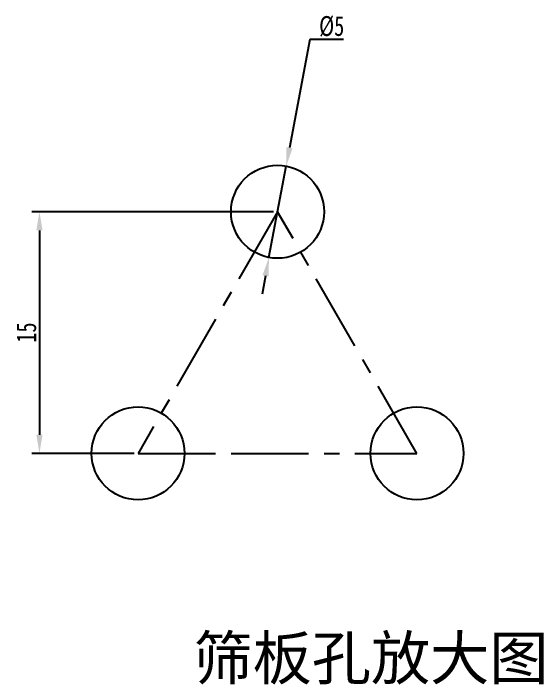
# Model space of a CAD drawing. Header units: inches. Extents: x -3009 to -2355, y -2780 to -1953.
# Drawn here: x -2712.6 to -2627.1, y -2548 to -2439.7 of the extents above; entities that cross this region are included whole.
import ezdxf

# ---------------------------------------------------------------- set-up
doc = ezdxf.new("R2010")
doc.units = ezdxf.units.IN
doc.header["$MEASUREMENT"] = 0
doc.linetypes.add('CENTER', pattern=[2, 1.25, -0.25, 0.25, -0.25])
for name, color, linetype, lineweight in [('中心线', 1, 'CENTER', 25), ('内件', 150, 'Continuous', 25), ('标注', 102, 'Continuous', 25), ('设备轮廓', 7, 'Continuous', 25)]:
    doc.layers.add(name, color=color, linetype=linetype, lineweight=lineweight)
doc.styles.add('HZA', font='', dxfattribs={"width": 0.75})
doc.styles.add('文字7', font='')
doc.styles.get('HZA').set_extended_font_data('宋体')
doc.styles.get('文字7').set_extended_font_data('宋体')
doc.dimstyles.new('ISO-25', dxfattribs={"dimtxt": 3.2, "dimasz": 3, "dimexe": 1.25, "dimexo": 0.625, "dimgap": 0.5, "dimtad": 1, "dimtoh": 1, "dimdec": 4, "dimdsep": 46, "dimtxsty": 'HZA', "dimcen": 2.5, "dimdle": 6, "dimclrd": 256, "dimclre": 256, "dimclrt": 256, "dimadec": 0, "dimazin": 0, "dimtfac": 1, "dimtdec": 4, "dimtmove": 0, "dimatfit": 3, "dimfxl": 0, "dimtolj": 1, "dimarcsym": 0})

# ---------------------------------------------------------------- blocks, each defined once
blk = doc.blocks.new('*X15')
at = {"layer": '标注', "ltscale": 10}
for points in [[(-2708.94, -2474.73), (-2707.94, -2474.73), (-2708.44, -2471.73)], [(-2708.94, -2507.7), (-2707.94, -2507.7), (-2708.44, -2510.7)]]:
    blk.add_hatch(color=256, dxfattribs=at).paths.add_polyline_path(points, flags=0)
at = {"layer": '标注', "lineweight": -2, "ltscale": 10}
for p, q in [((-2670.65, -2471.73), (-2709.69, -2471.73)), ((-2708.44, -2474.73), (-2708.44, -2507.7)), ((-2693.15, -2510.7), (-2709.69, -2510.7))]:
    blk.add_line(p, q, dxfattribs=at)
at = {"layer": '标注', "ltscale": 10, "insert": (-2710.54, -2491.21), "char_height": 3.2, "width": 6.3642, "attachment_point": 5, "rotation": 90, "style": 'HZA'}
blk.add_mtext('15', dxfattribs=at)
blk = doc.blocks.new('*X16')
at = {"layer": '标注', "ltscale": 10}
for points in [[(-2668.58, -2461.31), (-2667.6, -2461.5), (-2668.64, -2464.36)], [(-2672.45, -2481.96), (-2671.47, -2482.14), (-2671.4, -2479.1)]]:
    blk.add_hatch(color=256, dxfattribs=at).paths.add_polyline_path(points, flags=0)
at = {"layer": '标注', "lineweight": -2, "ltscale": 10}
for p, q in [((-2664.81, -2443.93), (-2668.09, -2461.41)), ((-2659.4, -2443.93), (-2664.81, -2443.93)), ((-2671.4, -2479.1), (-2668.64, -2464.36)), ((-2671.96, -2482.05), (-2672.51, -2485))]:
    blk.add_line(p, q, dxfattribs=at)
at = {"layer": '标注', "ltscale": 10, "insert": (-2661.28, -2441.83), "char_height": 3.2, "width": 7.2134, "attachment_point": 5, "style": 'HZA'}
blk.add_mtext('%%C5', dxfattribs=at)

msp = doc.modelspace()

# ---------------------------------------------------------------- linework, layer by layer
at = {"layer": '中心线', "ltscale": 10}
for p, q in [((-2670.0234, -2471.72722), (-2692.5234, -2510.69836)), ((-2647.5234, -2510.69836), (-2670.0234, -2471.72722)), ((-2692.5234, -2510.69836), (-2677.5234, -2510.69836)), ((-2677.5234, -2510.69836), (-2647.5234, -2510.69836))]:
    msp.add_line(p, q, dxfattribs=at)
at = {"layer": '内件', "ltscale": 10}
for centre in [(-2670.0234, -2471.72722), (-2692.5234, -2510.69836), (-2647.5234, -2510.69836)]:
    msp.add_circle(centre, 7.5, dxfattribs=at)

# ---------------------------------------------------------------- texts
at = {"layer": '设备轮廓', "style": '文字7'}
msp.add_text('筛板孔放大图', height=7, dxfattribs=at).set_placement((-2683.588, -2547.21267))

# ---------------------------------------------------------------- dimensions: what is measured, and where the dimension line sits
at = {"layer": '标注', "ltscale": 10}
dim = msp.add_diameter_dim_2p(p1=(-2671.40497, -2479.09887), p2=(-2668.64184, -2464.35557), text='%%C5', dimstyle='ISO-25', override={"dimpost": '%%C<>', "dimsah": 1, "dimtzin": 0}, dxfattribs=at)
dim.commit()
dim.dimension.update_dxf_attribs({"geometry": '*X16', "text_midpoint": (-2664.81346, -2443.92833), "dimtype": 163})
dim = msp.add_linear_dim(base=(-2708.43988, -2510.69836), p1=(-2670.0234, -2471.72722), p2=(-2692.5234, -2510.69836), angle=90, text='15', dimstyle='ISO-25', override={"dimsah": 1, "dimtzin": 0}, dxfattribs=at)
dim.commit()
dim.dimension.update_dxf_attribs({"geometry": '*X15', "text_midpoint": (-2710.53988, -2491.21279)})

doc.saveas('drawing.dxf')
